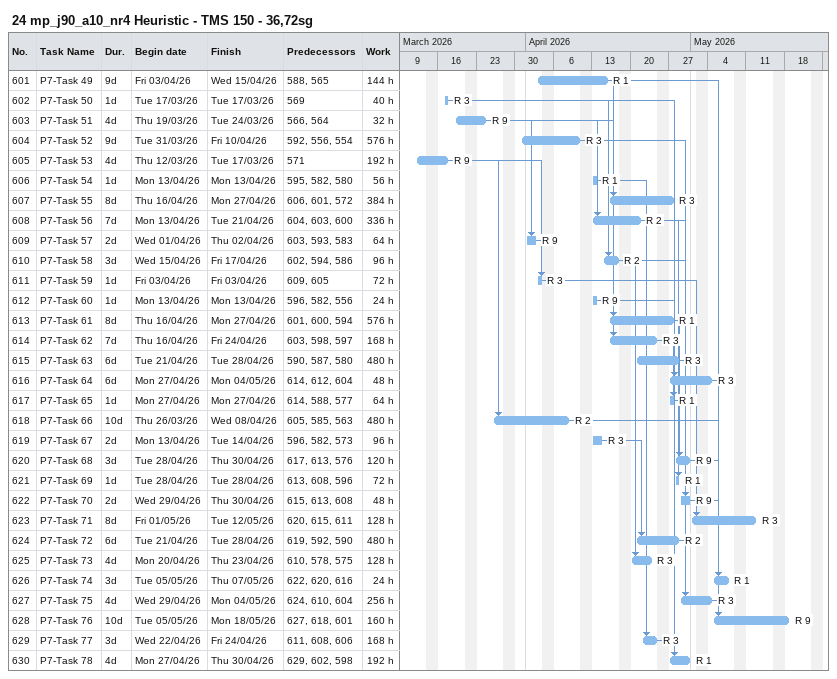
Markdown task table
24 mp_j90_a10_nr4 Heuristic - TMS 150 - 36,72sg

| ID | Task | Duration | Start | Finish | Predecessors | Resources | Work (h) |
|---|---|---|---|---|---|---|---|
| 601 | P7-Task 49 | 9d | 2026-04-03 | 2026-04-15 | 588, 565 | R 1 | 144 |
| 602 | P7-Task 50 | 1d | 2026-03-17 | 2026-03-17 | 569 | R 3 | 40 |
| 603 | P7-Task 51 | 4d | 2026-03-19 | 2026-03-24 | 566, 564 | R 9 | 32 |
| 604 | P7-Task 52 | 9d | 2026-03-31 | 2026-04-10 | 592, 556, 554 | R 3 | 576 |
| 605 | P7-Task 53 | 4d | 2026-03-12 | 2026-03-17 | 571 | R 9 | 192 |
| 606 | P7-Task 54 | 1d | 2026-04-13 | 2026-04-13 | 595, 582, 580 | R 1 | 56 |
| 607 | P7-Task 55 | 8d | 2026-04-16 | 2026-04-27 | 606, 601, 572 | R 3 | 384 |
| 608 | P7-Task 56 | 7d | 2026-04-13 | 2026-04-21 | 604, 603, 600 | R 2 | 336 |
| 609 | P7-Task 57 | 2d | 2026-04-01 | 2026-04-02 | 603, 593, 583 | R 9 | 64 |
| 610 | P7-Task 58 | 3d | 2026-04-15 | 2026-04-17 | 602, 594, 586 | R 2 | 96 |
| 611 | P7-Task 59 | 1d | 2026-04-03 | 2026-04-03 | 609, 605 | R 3 | 72 |
| 612 | P7-Task 60 | 1d | 2026-04-13 | 2026-04-13 | 596, 582, 556 | R 9 | 24 |
| 613 | P7-Task 61 | 8d | 2026-04-16 | 2026-04-27 | 601, 600, 594 | R 1 | 576 |
| 614 | P7-Task 62 | 7d | 2026-04-16 | 2026-04-24 | 603, 598, 597 | R 3 | 168 |
| 615 | P7-Task 63 | 6d | 2026-04-21 | 2026-04-28 | 590, 587, 580 | R 3 | 480 |
| 616 | P7-Task 64 | 6d | 2026-04-27 | 2026-05-04 | 614, 612, 604 | R 3 | 48 |
| 617 | P7-Task 65 | 1d | 2026-04-27 | 2026-04-27 | 614, 588, 577 | R 1 | 64 |
| 618 | P7-Task 66 | 10d | 2026-03-26 | 2026-04-08 | 605, 585, 563 | R 2 | 480 |
| 619 | P7-Task 67 | 2d | 2026-04-13 | 2026-04-14 | 596, 582, 573 | R 3 | 96 |
| 620 | P7-Task 68 | 3d | 2026-04-28 | 2026-04-30 | 617, 613, 576 | R 9 | 120 |
| 621 | P7-Task 69 | 1d | 2026-04-28 | 2026-04-28 | 613, 608, 596 | R 1 | 72 |
| 622 | P7-Task 70 | 2d | 2026-04-29 | 2026-04-30 | 615, 613, 608 | R 9 | 48 |
| 623 | P7-Task 71 | 8d | 2026-05-01 | 2026-05-12 | 620, 615, 611 | R 3 | 128 |
| 624 | P7-Task 72 | 6d | 2026-04-21 | 2026-04-28 | 619, 592, 590 | R 2 | 480 |
| 625 | P7-Task 73 | 4d | 2026-04-20 | 2026-04-23 | 610, 578, 575 | R 3 | 128 |
| 626 | P7-Task 74 | 3d | 2026-05-05 | 2026-05-07 | 622, 620, 616 | R 1 | 24 |
| 627 | P7-Task 75 | 4d | 2026-04-29 | 2026-05-04 | 624, 610, 604 | R 3 | 256 |
| 628 | P7-Task 76 | 10d | 2026-05-05 | 2026-05-18 | 627, 618, 601 | R 9 | 160 |
| 629 | P7-Task 77 | 3d | 2026-04-22 | 2026-04-24 | 611, 608, 606 | R 3 | 168 |
| 630 | P7-Task 78 | 4d | 2026-04-27 | 2026-04-30 | 629, 602, 598 | R 1 | 192 |
